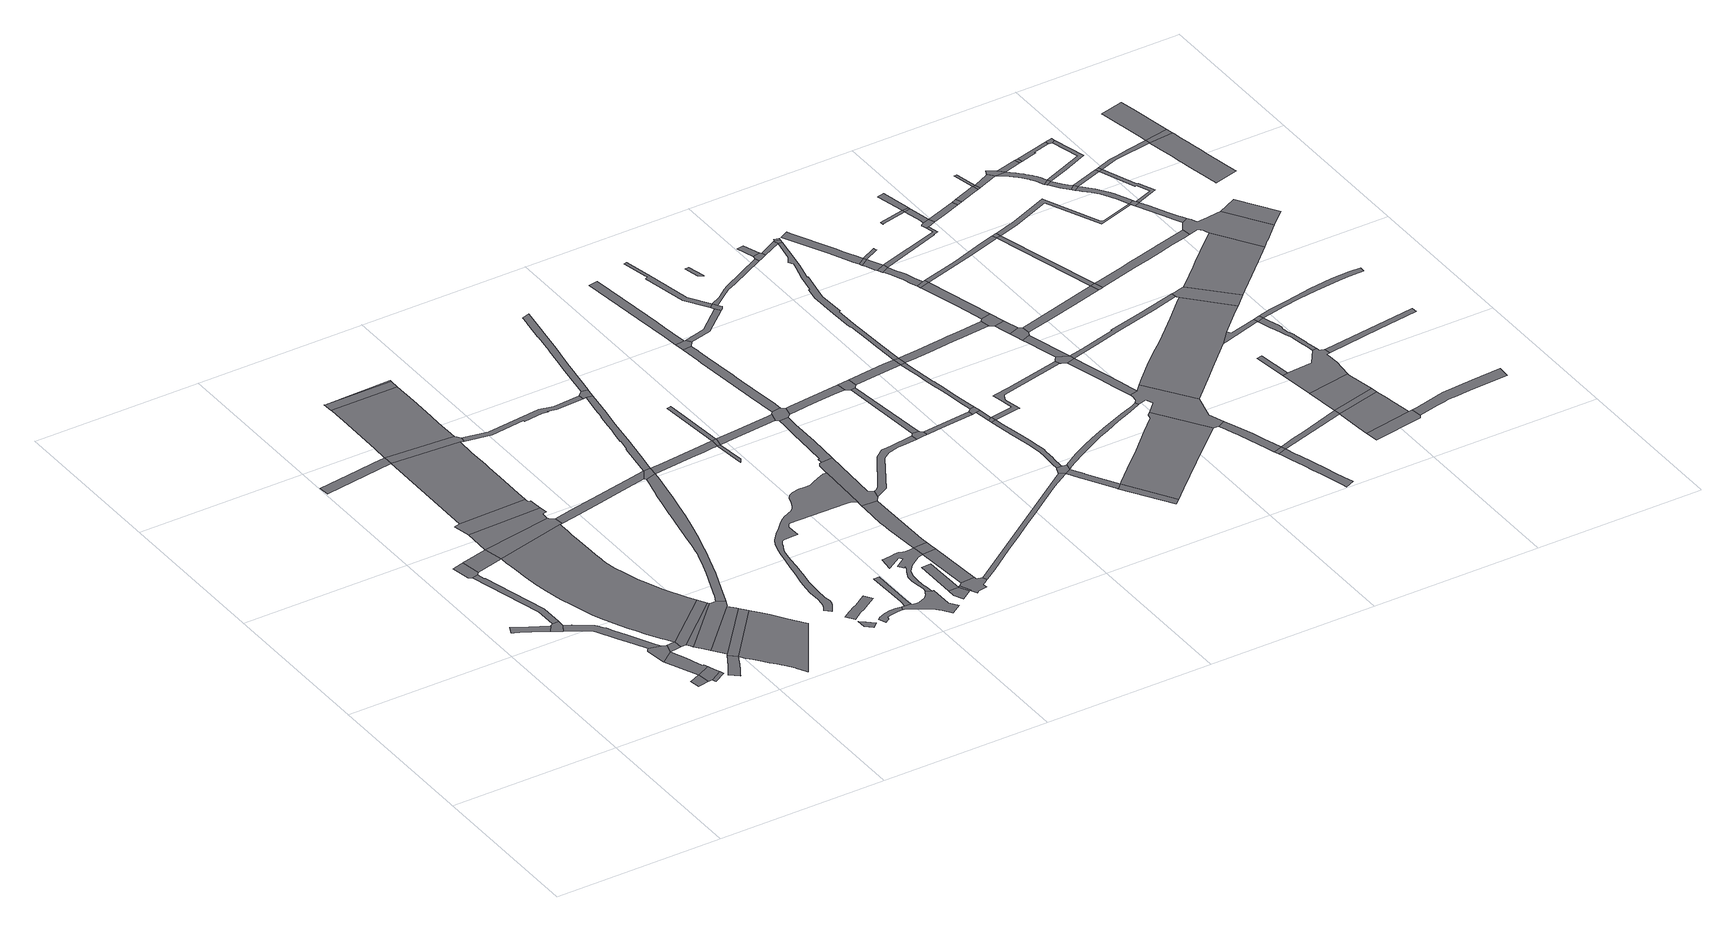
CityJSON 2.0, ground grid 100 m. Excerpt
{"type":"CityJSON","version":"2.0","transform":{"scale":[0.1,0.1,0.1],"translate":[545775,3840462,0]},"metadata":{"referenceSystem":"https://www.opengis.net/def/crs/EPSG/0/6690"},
"CityObjects":{
"road1":{"type":"Road","attributes":{"RoadStructureAttribute.sectionType":"1"},"geometry":[{"type":"MultiSurface","lod":"1","boundaries":[[[0,1,2,3,4,5,6,7]]]}]},
"road2":{"type":"Road","geometry":[{"type":"MultiSurface","lod":"1","boundaries":[[[8,9,10,7,6,11,12]]]}]},
"road3":{"type":"Road","attributes":{"RoadStructureAttribute.sectionType":"1"},"geometry":[{"type":"MultiSurface","lod":"1","boundaries":[[[13,14,15,16,17,18,19,20,10,9]]]}]},
"road4":{"type":"Road","geometry":[{"type":"MultiSurface","lod":"1","boundaries":[[[21,22,23,24,25,19,18,26,27]]]}]},
"road5":{"type":"Road","geometry":[{"type":"MultiSurface","lod":"1","boundaries":[[[28,29,30,31,32,33]]]}]},
"road6":{"type":"Road","attributes":{"RoadStructureAttribute.sectionType":"1"},"geometry":[{"type":"MultiSurface","lod":"1","boundaries":[[[34,35,36,37,38,39,40,41,42,43,12,11,44,45,46,47,48,49,50,51]]]}]},
"road7":{"type":"Road","geometry":[{"type":"MultiSurface","lod":"1","boundaries":[[[50,52,53,54,55,56,57,51]]]}]},
"road8":{"type":"Road","attributes":{"RoadStructureAttribute.sectionType":"1"},"geometry":[{"type":"MultiSurface","lod":"1","boundaries":[[[58,59,60,61,56,55,28,62]]]}]},
"road9":{"type":"Road","geometry":[{"type":"MultiSurface","lod":"1","boundaries":[[[63,62,28,33,64,65]]]}]},
"road10":{"type":"Road","attributes":{"RoadStructureAttribute.sectionType":"1"},"geometry":[{"type":"MultiSurface","lod":"1","boundaries":[[[65,64,66,67]]]}]},
"road11":{"type":"Road","attributes":{"RoadStructureAttribute.sectionType":"1"},"geometry":[{"type":"MultiSurface","lod":"1","boundaries":[[[68,21,27,69]]]}]},
"road12":{"type":"Road","attributes":{"RoadStructureAttribute.sectionType":"1"},"geometry":[{"type":"MultiSurface","lod":"1","boundaries":[[[70,57,56,71,72]]]}]},
"road13":{"type":"Road","attributes":{"RoadStructureAttribute.sectionType":"1"},"geometry":[{"type":"MultiSurface","lod":"1","boundaries":[[[73,74,75,76,77,78,79,80,81]]]}]},
"road14":{"type":"Road","attributes":{"RoadStructureAttribute.sectionType":"1"},"geometry":[{"type":"MultiSurface","lod":"1","boundaries":[[[82,83,84,85,86,87,88]]]}]},
"road15":{"type":"Road","geometry":[{"type":"MultiSurface","lod":"1","boundaries":[[[89,90,91,92,93,94,95,96,97,98,99,100,101,102,103,104,105,106,107,69,108,109,110,111,112,113,114,115,116,117,118,119,120,121,122,123,124,125,126,127,128,129,130,131,132,133,134,70,135]]]}]},
"road16":{"type":"Road","attributes":{"RoadStructureAttribute.sectionType":"1"},"geometry":[{"type":"MultiSurface","lod":"1","boundaries":[[[135,70,72,136,137,138]]]}]},
"road17":{"type":"Road","geometry":[{"type":"MultiSurface","lod":"1","boundaries":[[[138,137,139,140,141,142]]]}]},
"road18":{"type":"Road","geometry":[{"type":"MultiSurface","lod":"1","boundaries":[[[143,144,145,146,68,69,107,147,148]]]}]},
"road19":{"type":"Road","geometry":[{"type":"MultiSurface","lod":"1","boundaries":[[[149,142,141,150,151,152,153,154,155]]]}]},
"road20":{"type":"Road","attributes":{"RoadStructureAttribute.sectionType":"1"},"geometry":[{"type":"MultiSurface","lod":"1","boundaries":[[[156,157,158,159,160,161,162,68,146]]]}]},
"road21":{"type":"Road","attributes":{"RoadStructureAttribute.sectionType":"1"},"geometry":[{"type":"MultiSurface","lod":"1","boundaries":[[[163,152,151,164,165,166]]]}]},
"road22":{"type":"Road","geometry":[{"type":"MultiSurface","lod":"1","boundaries":[[[167,166,165,168,169,73,81,170]]]}]},
"road23":{"type":"Road","geometry":[{"type":"MultiSurface","lod":"1","boundaries":[[[171,172,173,174,175,162,161]]]}]},
"road24":{"type":"Road","attributes":{"RoadStructureAttribute.sectionType":"1"},"geometry":[{"type":"MultiSurface","lod":"1","boundaries":[[[176,177,178,179,180,181,170,81,182,183,184,185,186,187,188,189,190,191,192,193]]]}]},
"road25":{"type":"Road","geometry":[{"type":"MultiSurface","lod":"1","boundaries":[[[88,174,173,194,195,196,197,198,199]]]}]},
"road26":{"type":"Road","geometry":[{"type":"MultiSurface","lod":"1","boundaries":[[[82,88,199,200,201,202]]]}]},
"road27":{"type":"Road","geometry":[{"type":"MultiSurface","lod":"1","boundaries":[[[203,204,205,206,207,82,202,208,209,210,211,212]]]}]},
"road28":{"type":"Road","geometry":[{"type":"MultiSurface","lod":"1","boundaries":[[[213,214,215,203,212,216]]]}]},
"road29":{"type":"Road","attributes":{"RoadStructureAttribute.sectionType":"1"},"geometry":[{"type":"MultiSurface","lod":"1","boundaries":[[[217,213,216]]]}]},
"road30":{"type":"Road","attributes":{"RoadStructureAttribute.sectionType":"1"},"geometry":[{"type":"MultiSurface","lod":"1","boundaries":[[[218,219,220,221,222,223,224,225,226,227,228,229,230,231,232,233,234,235,236,237,238,239,240,241,242,243,244,245,246,247,248,249,250,251,252,253,254,255,256,155,154]]]}]},
"road31":{"type":"Road","attributes":{"RoadStructureAttribute.sectionType":"1"},"geometry":[{"type":"MultiSurface","lod":"1","boundaries":[[[257,258,259,260,261,262,148,147,263,264,265,266]]]}]},
"road32":{"type":"Road","geometry":[{"type":"MultiSurface","lod":"1","boundaries":[[[267,268,269,270,271]]]}]},
"road33":{"type":"Road","geometry":[{"type":"MultiSurface","lod":"1","boundaries":[[[272,273,274,275,276,277,278,279,280,281,282]]]}]},
"road34":{"type":"Road","attributes":{"RoadStructureAttribute.sectionType":"1"},"geometry":[{"type":"MultiSurface","lod":"1","boundaries":[[[283,284,285,286,287,288,289,290,291,292,293,294,295]]]}]},
"road35":{"type":"Road","attributes":{"RoadStructureAttribute.sectionType":"1"},"geometry":[{"type":"MultiSurface","lod":"1","boundaries":[[[296,297,298,201,200,299,300,301,302,303,304,305,306,307]]]}]},
"road36":{"type":"Road","geometry":[{"type":"MultiSurface","lod":"1","boundaries":[[[308,257,266,232,231]]]}]},
"road37":{"type":"Road","attributes":{"RoadStructureAttribute.sectionType":"7"},"geometry":[{"type":"MultiSurface","lod":"1","boundaries":[[[309,310,311,312,313,314,315,316,317,318,319]]]}]},
"road38":{"type":"Road","geometry":[{"type":"MultiSurface","lod":"1","boundaries":[[[320,321,322,323,324,325,319,318,295,294,326,327,328,329,330,331,332,333,334,335,336,337]]]}]},
"road39":{"type":"Road","attributes":{"RoadStructureAttribute.sectionType":"1"},"geometry":[{"type":"MultiSurface","lod":"1","boundaries":[[[338,339,340,341,342,343,344,345,346,347,348,349,350,351,352,353,354,355,356,357,358,359,360,361,362,363,364,365,366,367,368,369,370,371,372,373,374,375,376,377,378,379,380,381,382,383,384,385,386,387,388,389,390,391,392,393,394,395,396,397,398,399,400,401,402,403,404,405,406]]]}]},
"road40":{"type":"Road","attributes":{"RoadStructureAttribute.sectionType":"1"},"geometry":[{"type":"MultiSurface","lod":"1","boundaries":[[[407,408,409,410,411,412,413,414,415,416,417,418,419,420,421,257,308,422,423,424,425,426]]]}]},
"road41":{"type":"Road","geometry":[{"type":"MultiSurface","lod":"1","boundaries":[[[427,428,429,430,431]]]}]},
"road42":{"type":"Road","attributes":{"RoadStructureAttribute.sectionType":"1"},"geometry":[{"type":"MultiSurface","lod":"1","boundaries":[[[432,433,434,435,436,437,438,439,440,441,442,443,444,445,446,447,448,449,450,451,452,453,454,320,337,455,456,457,458,459,460,461,462,463,464,465]]]}]},
"road43":{"type":"Road","attributes":{"RoadStructureAttribute.sectionType":"1"},"geometry":[{"type":"MultiSurface","lod":"1","boundaries":[[[466,467,468,469,470,308,231,471,472,473,474,475,476]]]}]},
"road44":{"type":"Road","geometry":[{"type":"MultiSurface","lod":"1","boundaries":[[[477,478,427,431]]]}]},
"road45":{"type":"Road","attributes":{"RoadStructureAttribute.sectionType":"1"},"geometry":[{"type":"MultiSurface","lod":"1","boundaries":[[[479,431,430,480]]]}]},
"road46":{"type":"Road","geometry":[{"type":"MultiSurface","lod":"1","boundaries":[[[481,482,483,484,485,479,480,486,487,488,489,490,491,492,493,494,495,496]]]}]},
"road47":{"type":"Road","geometry":[{"type":"MultiSurface","lod":"1","boundaries":[[[497,307,306,407,426,498,499]]]}]},
"road48":{"type":"Road","attributes":{"RoadStructureAttribute.sectionType":"1"},"geometry":[{"type":"MultiSurface","lod":"1","boundaries":[[[500,464,501,485,484]]]}]},
"road49":{"type":"Road","geometry":[{"type":"MultiSurface","lod":"1","boundaries":[[[502,503,465,464,500]]]}]},
"road50":{"type":"Road","geometry":[{"type":"MultiSurface","lod":"1","boundaries":[[[504,505,506,476]]]}]},
"road51":{"type":"Road","geometry":[{"type":"MultiSurface","lod":"1","boundaries":[[[507,466,476,506]]]}]},
"road52":{"type":"Road","attributes":{"RoadStructureAttribute.sectionType":"1"},"geometry":[{"type":"MultiSurface","lod":"1","boundaries":[[[508,509,510,511,512,513,514,465,503,515,516,517]]]}]},
"road53":{"type":"Road","attributes":{"RoadStructureAttribute.sectionType":"1"},"geometry":[{"type":"MultiSurface","lod":"1","boundaries":[[[518,519,520,521,522,466,507]]]}]},
"road54":{"type":"Road","attributes":{"RoadStructureAttribute.sectionType":"1"},"geometry":[{"type":"MultiSurface","lod":"1","boundaries":[[[523,524,525,526,527,528,529,530,531,532,533,534,535,536,497,499]]]}]},
"road55":{"type":"Road","geometry":[{"type":"MultiSurface","lod":"1","boundaries":[[[537,538,539,540,541,542,543,544,545,338,406,508,517,546,547]]]}]},
"road56":{"type":"Road","attributes":{"RoadStructureAttribute.sectionType":"1"},"geometry":[{"type":"MultiSurface","lod":"1","boundaries":[[[548,549,550,551,552,553,554,507,506,555,556]]]}]},
"road57":{"type":"Road","attributes":{"RoadStructureAttribute.sectionType":"1"},"geometry":[{"type":"MultiSurface","lod":"1","boundaries":[[[557,558,559,560,561,562,563,564,565,539,538]]]}]},
"road58":{"type":"Road","geometry":[{"type":"MultiSurface","lod":"1","boundaries":[[[566,567,548,556,568,560,559,569,570]]]}]},
"road59":{"type":"Road","attributes":{"RoadStructureAttribute.sectionType":"1"},"geometry":[{"type":"MultiSurface","lod":"1","boundaries":[[[571,572,573,574,575,576,547,546,577,578,579,580,581,582]]]}]},
"road60":{"type":"Road","attributes":{"RoadStructureAttribute.sectionType":"1"},"geometry":[{"type":"MultiSurface","lod":"1","boundaries":[[[583,496,495,584,585,586,587,588,589,590,591,592,593]]]}]},
"road61":{"type":"Road","attributes":{"RoadStructureAttribute.sectionType":"1"},"geometry":[{"type":"MultiSurface","lod":"1","boundaries":[[[594,595,596,597,598,599,600,601,602,603,604,605,606,607,608,609,610,611,612,567,566]]]}]},
"road62":{"type":"Road","geometry":[{"type":"MultiSurface","lod":"1","boundaries":[[[613,614,615,616,617,608,607,618,619]]]}]},
"road63":{"type":"Road","attributes":{"RoadStructureAttribute.sectionType":"1"},"geometry":[{"type":"MultiSurface","lod":"1","boundaries":[[[620,621,570,569,622,623,624]]]}]},
"road64":{"type":"Road","attributes":{"RoadStructureAttribute.sectionType":"1"},"geometry":[{"type":"MultiSurface","lod":"1","boundaries":[[[625,626,627,628,629,630,631,632,633,615,614]]]}]},
"road65":{"type":"Road","geometry":[{"type":"MultiSurface","lod":"1","boundaries":[[[634,635,636,571,582,637,638,639,640,641,642]]]}]},
"road66":{"type":"Road","attributes":{"RoadStructureAttribute.sectionType":"1"},"geometry":[{"type":"MultiSurface","lod":"1","boundaries":[[[643,644,613,619,645,646]]]}]},
"road67":{"type":"Road","attributes":{"RoadStructureAttribute.sectionType":"1"},"geometry":[{"type":"MultiSurface","lod":"1","boundaries":[[[647,648,634,642]]]}]},
"road68":{"type":"Road","geometry":[{"type":"MultiSurface","lod":"1","boundaries":[[[649,620,624,650,648,647,651,652]]]}]},
"road69":{"type":"Road","attributes":{"RoadStructureAttribute.sectionType":"1"},"geometry":[{"type":"MultiSurface","lod":"1","boundaries":[[[653,654,655,639,638,656,657,658,659]]]}]},
"road70":{"type":"Road","attributes":{"RoadStructureAttribute.sectionType":"1"},"geometry":[{"type":"MultiSurface","lod":"1","boundaries":[[[660,661,662,663,664,665,666,667,668,669,670]]]}]},
"road71":{"type":"Road","geometry":[{"type":"MultiSurface","lod":"1","boundaries":[[[670,669,643,646,671,672,673,674]]]}]},
"road72":{"type":"Road","geometry":[{"type":"MultiSurface","lod":"1","boundaries":[[[675,676,677,678,583,593,679,680,681,682,683]]]}]},
"road73":{"type":"Road","attributes":{"RoadStructureAttribute.sectionType":"1"},"geometry":[{"type":"MultiSurface","lod":"1","boundaries":[[[684,685,679,593,686,687,688,689,690]]]}]},
"road74":{"type":"Road","attributes":{"RoadStructureAttribute.sectionType":"1"},"geometry":[{"type":"MultiSurface","lod":"1","boundaries":[[[691,692,649,652,693,694]]]}]},
"road75":{"type":"Road","attributes":{"RoadStructureAttribute.sectionType":"1"},"geometry":[{"type":"MultiSurface","lod":"1","boundaries":[[[695,696,697,698,699,700,701,702,703,704,705,706,707,708,709,710,711,712,713,714,675,683]]]}]},
"road76":{"type":"Road","geometry":[{"type":"MultiSurface","lod":"1","boundaries":[[[715,716,709,708]]]}]},
"road77":{"type":"Road","attributes":{"RoadStructureAttribute.sectionType":"1"},"geometry":[{"type":"MultiSurface","lod":"1","boundaries":[[[717,718,719,720,716,715]]]}]},
"road78":{"type":"Road","geometry":[{"type":"MultiSurface","lod":"1","boundaries":[[[721,722,653,659,720,719]]]}]},
"road79":{"type":"Road","geometry":[{"type":"MultiSurface","lod":"1","boundaries":[[[690,689,723,724]]]}]},
"road80":{"type":"Road","geometry":[{"type":"MultiSurface","lod":"1","boundaries":[[[725,726,727,728,729,730,731]]]}]},
"road81":{"type":"Road","attributes":{"RoadStructureAttribute.sectionType":"1"},"geometry":[{"type":"MultiSurface","lod":"1","boundaries":[[[732,733,734,735,736,737,738,739,740,741,694,742,743,744,745,746,747,748,749,722,721]]]}]},
"road82":{"type":"Road","geometry":[{"type":"MultiSurface","lod":"1","boundaries":[[[691,694,741,750]]]}]},
"road83":{"type":"Road","attributes":{"RoadStructureAttribute.sectionType":"1"},"geometry":[{"type":"MultiSurface","lod":"1","boundaries":[[[751,752,753,754,670,674,755,756,757,758]]]}]},
"road84":{"type":"Road","attributes":{"RoadStructureAttribute.sectionType":"1"},"geometry":[{"type":"MultiSurface","lod":"1","boundaries":[[[759,760,761,762,763,764,765,766,680,679,767,768,769,770,771,772,773,774,775,776,777]]]}]},
"road85":{"type":"Road","attributes":{"RoadStructureAttribute.sectionType":"1"},"geometry":[{"type":"MultiSurface","lod":"1","boundaries":[[[778,779,780,781,782,783,784,785,786,787,788,789,790,791,792,793,794,795,796,797,798,691,750,799,800,801,802,803,804,805,806,807,808,809,810,811,812,813,814,815,816]]]}]},
"road86":{"type":"Road","attributes":{"RoadStructureAttribute.sectionType":"1"},"geometry":[{"type":"MultiSurface","lod":"1","boundaries":[[[817,818,819,820,821,822,823,715,708,824,825,826,827,828,829,830,831,832]]]}]},
"road87":{"type":"Road","attributes":{"RoadStructureAttribute.sectionType":"1"},"geometry":[{"type":"MultiSurface","lod":"1","boundaries":[[[833,834,835,836,837,838,839,840,841,690,724,842,843,844,845,846]]]}]},
"road88":{"type":"Road","geometry":[{"type":"MultiSurface","lod":"1","boundaries":[[[847,848,849,850]]]}]},
"road89":{"type":"Road","geometry":[{"type":"MultiSurface","lod":"1","boundaries":[[[851,850,849,852,751,758,853,854,855,856]]]}]},
"road90":{"type":"Road","attributes":{"RoadStructureAttribute.sectionType":"1"},"geometry":[{"type":"MultiSurface","lod":"1","boundaries":[[[857,858,859,860,861,862,863,864,865,866,867,868,750,741,869,870,871,872,873,874,875,876]]]}]},
"road91":{"type":"Road","attributes":{"RoadStructureAttribute.sectionType":"1"},"geometry":[{"type":"MultiSurface","lod":"1","boundaries":[[[877,856,855,778]]]}]},
"road92":{"type":"Road","geometry":[{"type":"MultiSurface","lod":"1","boundaries":[[[878,877,778,816,879]]]}]},
"road93":{"type":"Road","attributes":{"RoadStructureAttribute.sectionType":"1"},"geometry":[{"type":"MultiSurface","lod":"1","boundaries":[[[880,878,879,881]]]}]},
"road94":{"type":"Road","attributes":{"RoadStructureAttribute.sectionType":"1"},"geometry":[{"type":"MultiSurface","lod":"1","boundaries":[[[882,883,884,885,886,887,888,889,890,891,892,893,894,895,896]]]}]},
"road95":{"type":"Road","geometry":[{"type":"MultiSurface","lod":"1","boundaries":[[[897,898,899,817,832,900,901,902,903]]]}]},
"road96":{"type":"Road","attributes":{"RoadStructureAttribute.sectionType":"1"},"geometry":[{"type":"MultiSurface","lod":"1","boundaries":[[[904,905,906,907,902,901,908,909,910,911,912]]]}]},
"road97":{"type":"Road","geometry":[{"type":"MultiSurface","lod":"1","boundaries":[[[896,895,913,914]]]}]},
"road98":{"type":"Road","attributes":{"RoadStructureAttribute.sectionType":"1"},"geometry":[{"type":"MultiSurface","lod":"1","boundaries":[[[915,916,914,913,917,918,919,920]]]}]},
"road99":{"type":"Road","attributes":{"RoadStructureAttribute.sectionType":"1"},"geometry":[{"type":"MultiSurface","lod":"1","boundaries":[[[921,922,923,924,897,903]]]}]},
"road100":{"type":"Road","geometry":[{"type":"MultiSurface","lod":"1","boundaries":[[[920,919,925,926]]]}]},
"road101":{"type":"Road","geometry":[{"type":"MultiSurface","lod":"1","boundaries":[[[927,928,857,876,929,930]]]}]},
"road102":{"type":"Road","geometry":[{"type":"MultiSurface","lod":"1","boundaries":[[[931,932,933,922,921,934,935]]]}]},
"road103":{"type":"Road","attributes":{"RoadStructureAttribute.sectionType":"1"},"geometry":[{"type":"MultiSurface","lod":"1","boundaries":[[[930,929,936,932,931]]]}]},
"road104":{"type":"Road","attributes":{"RoadStructureAttribute.sectionType":"1"},"geometry":[{"type":"MultiSurface","lod":"1","boundaries":[[[937,938,939,940,941,926,925,942,943,944,945,946,947,948,949]]]}]},
"road105":{"type":"Road","geometry":[{"type":"MultiSurface","lod":"1","boundaries":[[[950,912,911,951,952,759,777,953,954,955,956,833,846,957,958,959,960]]]}]},
"road106":{"type":"Road","attributes":{"RoadStructureAttribute.sectionType":"1"},"geometry":[{"type":"MultiSurface","lod":"1","boundaries":[[[961,962,963,964,965,966,967,968,969,928,927]]]}]},
"road107":{"type":"Road","geometry":[{"type":"MultiSurface","lod":"1","boundaries":[[[970,971,949,948,962,961]]]}]},
"road108":{"type":"Road","attributes":{"RoadStructureAttribute.sectionType":"1"},"geometry":[{"type":"MultiSurface","lod":"1","boundaries":[[[972,973,974,975,976,958,957,977,978,979,980,981,982,983]]]}]},
"road109":{"type":"Road","geometry":[{"type":"MultiSurface","lod":"1","boundaries":[[[984,985,986,896,914]]]}]},
"road110":{"type":"Road","attributes":{"RoadStructureAttribute.sectionType":"1"},"geometry":[{"type":"MultiSurface","lod":"1","boundaries":[[[987,988,989,990,991,992,993,994,995,996,997,998,999,1000,1001,1002,1003]]]}]},
"road111":{"type":"Road","geometry":[{"type":"MultiSurface","lod":"1","boundaries":[[[983,982,994,993]]]}]},
"road112":{"type":"Road","attributes":{"RoadStructureAttribute.sectionType":"1"},"geometry":[{"type":"MultiSurface","lod":"1","boundaries":[[[1004,1005,1006,1007,1008,1009,1010,920,926]]]}]},
"road113":{"type":"Road","attributes":{"RoadStructureAttribute.sectionType":"1"},"geometry":[{"type":"MultiSurface","lod":"1","boundaries":[[[1011,1012,1013,983,993,1014,1015]]]}]},
"road114":{"type":"Road","attributes":{"RoadStructureAttribute.sectionType":"1"},"geometry":[{"type":"MultiSurface","lod":"1","boundaries":[[[1016,935,934,1017,1018,1019,1020]]]}]},
"road115":{"type":"Road","attributes":{"RoadStructureAttribute.sectionType":"1"},"geometry":[{"type":"MultiSurface","lod":"1","boundaries":[[[1021,1022,1023,970,961,1024,1025,1026,1027]]]}]},
"road116":{"type":"Road","geometry":[{"type":"MultiSurface","lod":"1","boundaries":[[[1028,1029,1030,1031,1032,1033]]]}]},
"road117":{"type":"Road","attributes":{"RoadStructureAttribute.sectionType":"1"},"geometry":[{"type":"MultiSurface","lod":"1","boundaries":[[[1034,1035,1036,1037,1038,1039,903,902,1040,1041,1042,1043,1044]]]}]},
"road118":{"type":"Road","geometry":[{"type":"MultiSurface","lod":"1","boundaries":[[[1045,1046,1047,1048,1049,1009,1008,1050]]]}]},
"road119":{"type":"Road","attributes":{"RoadStructureAttribute.sectionType":"1"},"geometry":[{"type":"MultiSurface","lod":"1","boundaries":[[[1051,1052,1053,1054,1055,1056,1057,950,960,1058,1059,1060,1061,1062,1063,1064]]]}]},
"road120":{"type":"Road","attributes":{"RoadStructureAttribute.sectionType":"1"},"geometry":[{"type":"MultiSurface","lod":"1","boundaries":[[[1065,1033,1066,1067,1046,1045]]]}]},
"road121":{"type":"Road","geometry":[{"type":"MultiSurface","lod":"1","boundaries":[[[1068,1028,1033,1065]]]}]},
"road122":{"type":"Road","attributes":{"RoadStructureAttribute.sectionType":"1"},"geometry":[{"type":"MultiSurface","lod":"1","boundaries":[[[1069,1070,1071,1072,1073,1028,1068]]]}]},
"road123":{"type":"Road","geometry":[{"type":"MultiSurface","lod":"1","boundaries":[[[1074,1016,1020,1075,1076]]]}]},
"road124":{"type":"Road","attributes":{"RoadStructureAttribute.sectionType":"1"},"geometry":[{"type":"MultiSurface","lod":"1","boundaries":[[[1077,1045,1050,1078,1079]]]}]},
"road125":{"type":"Road","attributes":{"RoadStructureAttribute.sectionType":"1"},"geometry":[{"type":"MultiSurface","lod":"1","boundaries":[[[1080,1027,1016,1074]]]}]},
"road126":{"type":"Road","geometry":[{"type":"MultiSurface","lod":"1","boundaries":[[[1081,1021,1027,1080]]]}]},
"road127":{"type":"Road","geometry":[{"type":"MultiSurface","lod":"1","boundaries":[[[1082,1083,1084,1085,1086,1087]]]}]},
"road128":{"type":"Road","geometry":[{"type":"MultiSurface","lod":"1","boundaries":[[[1088,1089,1090,1091]]]}]},
"road129":{"type":"Road","attributes":{"RoadStructureAttribute.sectionType":"1"},"geometry":[{"type":"MultiSurface","lod":"1","boundaries":[[[1092,1093,1094,1095,1015,1096,1084,1083]]]}]},
"road130":{"type":"Road","geometry":[{"type":"MultiSurface","lod":"1","boundaries":[[[1097,1011,1015,1095]]]}]},
"road131":{"type":"Road","attributes":{"RoadStructureAttribute.sectionType":"1"},"geometry":[{"type":"MultiSurface","lod":"1","boundaries":[[[1098,1099,1100,1101,1011,1097]]]}]},
"road132":{"type":"Road","geometry":[{"type":"MultiSurface","lod":"1","boundaries":[[[1102,1077,1079,1103]]]}]},
"road133":{"type":"Road","geometry":[{"type":"MultiSurface","lod":"1","boundaries":[[[1104,1105,1106,1107,1108,1091,1090,1101,1100,1109,1110,1111,1112,1113]]]}]},
"road134":{"type":"Road","attributes":{"RoadStructureAttribute.sectionType":"1"},"geometry":[{"type":"MultiSurface","lod":"1","boundaries":[[[1114,1115,1116,1117,1118,1119,1120,1121,1122,1123]]]}]},
"road135":{"type":"Road","attributes":{"RoadStructureAttribute.sectionType":"1"},"geometry":[{"type":"MultiSurface","lod":"1","boundaries":[[[1124,1102,1103,1125,1126]]]}]},
"road136":{"type":"Road","geometry":[{"type":"MultiSurface","lod":"1","boundaries":[[[1127,1124,1126,1128]]]}]},
"road137":{"type":"Road","attributes":{"RoadStructureAttribute.sectionType":"1"},"geometry":[{"type":"MultiSurface","lod":"1","boundaries":[[[1129,1130,1124,1127]]]}]},
"road138":{"type":"Road","attributes":{"RoadStructureAttribute.sectionType":"1"},"geometry":[{"type":"MultiSurface","lod":"1","boundaries":[[[1131,1132,1133,1134,1135,1136,1137,1138,1139,1140,1141,1142,1143,1144,1145,1146,1147,1148,1149,1150,1151,1152,1153,1154,1155,1156,1157,1158,1159,1160,1107,1106]]]}]},
"road139":{"type":"Road","geometry":[{"type":"MultiSurface","lod":"1","boundaries":[[[1161,1162,1163,1034,1044,1164,1051,1064,1165]]]}]},
"road140":{"type":"Road","geometry":[{"type":"MultiSurface","lod":"1","boundaries":[[[1166,1114,1123,1147,1146]]]}]},
"road141":{"type":"Road","attributes":{"RoadStructureAttribute.sectionType":"1"},"geometry":[{"type":"MultiSurface","lod":"1","boundaries":[[[1167,1168,1169,1170,1171,1172,1173,1174,1175,1176,1177,1178,1179,1180,1181,1074,1076,1182,1183,1184,1185,1186,1187,1188]]]}]},
"road142":{"type":"Road","attributes":{"RoadStructureAttribute.sectionType":"1"},"geometry":[{"type":"MultiSurface","lod":"1","boundaries":[[[1189,1190,1191,1127,1128,1192,1193,1194,1195]]]}]},
"road143":{"type":"Road","attributes":{"RoadStructureAttribute.sectionType":"1"},"geometry":[{"type":"MultiSurface","lod":"1","boundaries":[[[1196,1197,1198,1199,1200,1201,1202,1203,1081,1080,1204,1205,1206,1207,1208,1209]]]}]},
"road144":{"type":"Road","geometry":[{"type":"MultiSurface","lod":"1","boundaries":[[[1210,1189,1195,1211,1212]]]}]},
"road145":{"type":"Road","attributes":{"RoadStructureAttribute.sectionType":"1"},"geometry":[{"type":"MultiSurface","lod":"1","boundaries":[[[1213,1214,1215,1216,1217,1082,1087,1218,1219,1220,1221,1222,1223,1224,1225,1226]]]}]},
"road146":{"type":"Road","attributes":{"RoadStructureAttribute.sectionType":"1"},"geometry":[{"type":"MultiSurface","lod":"1","boundaries":[[[1227,1228,1229,1230,1231,1232,1233,1234,1235,1236,1237,1211,1195,1238,1239,1240,1241,1242,1243,1244,1245,1246,1247,1248,1249,1250,1251,1252,1253]]]}]},
"road147":{"type":"Road","attributes":{"RoadStructureAttribute.sectionType":"1"},"geometry":[{"type":"MultiSurface","lod":"1","boundaries":[[[1254,1255,1256,1212,1211,1257]]]}]},
"road148":{"type":"Road","geometry":[{"type":"MultiSurface","lod":"1","boundaries":[[[1253,1252,1258,1259]]]}]},
"road149":{"type":"Road","attributes":{"RoadStructureAttribute.sectionType":"1"},"geometry":[{"type":"MultiSurface","lod":"1","boundaries":[[[1260,1261,1262,1263,1264,1265,1266,1267,1161,1165,1268,1269,1270,1271]]]}]},
"road150":{"type":"Road","attributes":{"RoadStructureAttribute.sectionType":"1"},"geometry":[{"type":"MultiSurface","lod":"1","boundaries":[[[1272,1273,1274,1259,1258,1275,1276,1277,1278,1279,1280]]]}]},
"road151":{"type":"Road","attributes":{"RoadStructureAttribute.sectionType":"1"},"geometry":[{"type":"MultiSurface","lod":"1","boundaries":[[[1281,1282,1113,1112,1283,1284,1285]]]}]},
"road152":{"type":"Road","geometry":[{"type":"MultiSurface","lod":"1","boundaries":[[[1280,1279,1286,1287,1288]]]}]},
"road153":{"type":"Road","geometry":[{"type":"MultiSurface","lod":"1","boundaries":[[[1289,1254,1257,1290]]]}]},
"road154":{"type":"Road","attributes":{"RoadStructureAttribute.sectionType":"1"},"geometry":[{"type":"MultiSurface","lod":"1","boundaries":[[[1291,1292,1293,1294,1295,1296,1297,1298,1299,1300,1288,1287,1301,1302,1303,1304,1305,1209,1306]]]}]},
"road155":{"type":"Road","attributes":{"RoadStructureAttribute.sectionType":"1"},"geometry":[{"type":"MultiSurface","lod":"1","boundaries":[[[1307,1308,1309,1310,1311,1312,1166,1146,1313,1314,1315,1316,1317,1318,1319,1320,1321]]]}]},
"road156":{"type":"Road","geometry":[{"type":"MultiSurface","lod":"1","boundaries":[[[1322,1306,1209,1208,1323,1324,1325,1326]]]}]},
"road157":{"type":"Road","attributes":{"RoadStructureAttribute.sectionType":"1"},"geometry":[{"type":"MultiSurface","lod":"1","boundaries":[[[1327,1280,1288,1328]]]}]},
"road158":{"type":"Road","attributes":{"RoadStructureAttribute.sectionType":"1"},"geometry":[{"type":"MultiSurface","lod":"1","boundaries":[[[1329,1289,1290,1330,1331,1332]]]}]},
"road159":{"type":"Road","geometry":[{"type":"MultiSurface","lod":"1","boundaries":[[[1333,1334,1335,1336,1337,1325,1324,1338,1339,1340,1341,1342]]]}]},
"road160":{"type":"Road","attributes":{"RoadStructureAttribute.sectionType":"1"},"geometry":[{"type":"MultiSurface","lod":"1","boundaries":[[[1343,1344,1345,1346,1347,1253,1259]]]}]},
"road161":{"type":"Road","geometry":[{"type":"MultiSurface","lod":"1","boundaries":[[[1348,1327,1328,1349]]]}]},
"road162":{"type":"Road","attributes":{"RoadStructureAttribute.sectionType":"1"},"geometry":[{"type":"MultiSurface","lod":"1","boundaries":[[[1350,1351,1352,1349,1328,1353,1354,1355,1326,1325]]]}]},
"road163":{"type":"Road","geometry":[{"type":"MultiSurface","lod":"1","boundaries":[[[1356,1357,1358,1359,1342,1341,1167,1188,1360,1361,1362,1260,1271,1363,1364,1365,1366]]]}]},
"road164":{"type":"Road","geometry":[{"type":"MultiSurface","lod":"1","boundaries":[[[1367,1329,1332,1346,1345,1368]]]}]},
"road165":{"type":"Road","attributes":{"RoadStructureAttribute.sectionType":"1"},"geometry":[{"type":"MultiSurface","lod":"1","boundaries":[[[1369,1370,1371,1372,1348,1349,1373,1374,1375]]]}]},
"road166":{"type":"Road","attributes":{"RoadStructureAttribute.sectionType":"1"},"geometry":[{"type":"MultiSurface","lod":"1","boundaries":[[[1376,1366,1365,1377,1378]]]}]},
"road167":{"type":"Road","attributes":{"RoadStructureAttribute.sectionType":"1"},"geometry":[{"type":"MultiSurface","lod":"1","boundaries":[[[1379,1380,1381,1382,1383,1384,1385,1386,1375,1387,1388,1389,1390,1391,1392,1393,1394,1395,1396,1397,1398]]]}]},
"road168":{"type":"Road","geometry":[{"type":"MultiSurface","lod":"1","boundaries":[[[1399,1400,1401,1369,1375,1386]]]}]},
"road169":{"type":"Road","attributes":{"RoadStructureAttribute.sectionType":"1"},"geometry":[{"type":"MultiSurface","lod":"1","boundaries":[[[1402,1403,1404,1405,1406,1407,1369,1401]]]}]}
},
"vertices":[
[178,1207,0],[140,1233,0],[117,1184,0],[131,1176,0],[156,1164,0],[210,1135,0],[294,1089,0],[323,1130,0],
[380,1121,0],[380,1141,0],[341,1140,0],[351,1054,0],[379,1101,0],
[380,1279,0],[298,1599,0],[276,1682,0],[274,1681,0],[273,1681,0],[260,1729,0],[224,1719,0],[343,1274,0],
[254,1864,0],[243,1861,0],[183,1846,0],[203,1732,0],[218,1723,0],[263,1733,0],[274,1749,0],
[722,335,0],[663,311,0],[657,309,0],[666,247,0],[687,251,0],[732,259,0],
[685,703,0],[648,775,0],[607,855,0],[571,924,0],[553,959,0],[549,966,0],[525,1002,0],[516,1010,0],[494,1028,0],[420,1079,0],[425,1010,0],[479,978,0],[486,966,0],[486,964,0],[550,845,0],[596,756,0],[635,683,0],[703,667,0],
[626,672,0],[623,668,0],[618,662,0],[637,536,0],[714,598,0],[730,654,0],
[794,402,0],[787,400,0],[776,431,0],[749,505,0],[803,379,0],
[818,338,0],[757,263,0],[831,304,0],
[766,236,0],[840,280,0],
[419,1905,0],[441,1789,0],
[782,660,0],[764,603,0],[785,605,0],
[943,408,0],[923,374,0],[890,319,0],[851,256,0],[899,213,0],[908,229,0],[930,265,0],[953,306,0],[986,370,0],
[440,2901,0],[438,2901,0],[365,2891,0],[261,2877,0],[7,2842,0],[13,2779,0],[440,2838,0],
[1057,979,0],[995,1102,0],[965,1177,0],[944,1230,0],[933,1259,0],[921,1297,0],[905,1351,0],[905,1352,0],[889,1406,0],[876,1472,0],[875,1536,0],[874,1542,0],[873,1632,0],[871,1713,0],[870,1788,0],[870,1828,0],[869,1852,0],[869,1884,0],[869,1894,0],[442,1777,0],[445,1744,0],[450,1674,0],[458,1583,0],[468,1484,0],[469,1475,0],[479,1416,0],[487,1371,0],[494,1335,0],[498,1309,0],[500,1303,0],[501,1300,0],[521,1234,0],[526,1214,0],[547,1139,0],[561,1095,0],[562,1094,0],[589,1026,0],[602,995,0],[626,943,0],[649,896,0],[672,850,0],[696,806,0],[719,764,0],[741,728,0],[759,697,0],[775,671,0],[1087,928,0],
[801,606,0],[815,607,0],[1119,875,0],
[819,603,0],[831,585,0],[840,572,0],[1125,865,0],
[869,1958,0],[868,1959,0],[847,1976,0],[845,1978,0],[883,1897,0],[875,1952,0],
[1138,865,0],[866,534,0],[896,495,0],[1187,794,0],[1189,797,0],[1207,839,0],[1164,864,0],
[845,2011,0],[845,2025,0],[871,2032,0],[871,2034,0],[871,2035,0],[867,2081,0],[420,2068,0],
[1219,755,0],[927,452,0],[950,421,0],[1226,746,0],
[1253,713,0],[948,419,0],[943,409,0],[1261,703,0],
[860,2162,0],[844,2164,0],[844,2188,0],[435,2177,0],[400,2170,0],
[1452,435,0],[1425,475,0],[1409,499,0],[1376,548,0],[1332,613,0],[1299,656,0],[1011,337,0],[1035,306,0],[1062,273,0],[1092,236,0],[1117,204,0],[1133,186,0],[1151,162,0],[1179,121,0],[1182,117,0],[1196,90,0],[1215,58,0],[1454,436,0],
[842,2258,0],[844,2429,0],[844,2538,0],[844,2569,0],[843,2703,0],[846,2815,0],
[867,2811,0],[871,2846,0],[847,2876,0],
[444,3421,0],[444,3411,0],[444,3265,0],[443,3173,0],[441,2997,0],[845,3024,0],[846,3095,0],[847,3188,0],[847,3269,0],[848,3420,0],
[444,3481,0],[441,3480,0],[439,3480,0],[848,3479,0],
[848,3490,0],
[1241,924,0],[1255,959,0],[1301,1082,0],[1341,1199,0],[1365,1273,0],[1384,1338,0],[1404,1406,0],[1431,1509,0],[1459,1620,0],[1476,1702,0],[1494,1789,0],[1511,1882,0],[1526,1970,0],[1535,2027,0],[1471,2006,0],[1460,1961,0],[1449,1918,0],[1441,1886,0],[1431,1849,0],[1427,1826,0],[1411,1747,0],[1398,1676,0],[1395,1665,0],[1380,1589,0],[1364,1506,0],[1348,1421,0],[1336,1360,0],[1326,1310,0],[1319,1283,0],[1315,1268,0],[1302,1230,0],[1284,1173,0],[1263,1113,0],[1241,1052,0],[1216,988,0],[1203,954,0],[1198,941,0],[1186,911,0],[1173,885,0],
[1500,2083,0],[1375,2056,0],[1280,2037,0],[1186,2017,0],[1088,1997,0],[989,1976,0],[964,1914,0],[1120,1946,0],[1280,1980,0],[1458,2017,0],
[1713,289,0],[1682,314,0],[1683,256,0],[1723,221,0],[1753,249,0],
[1721,363,0],[1739,377,0],[1767,389,0],[1784,400,0],[1861,448,0],[1831,497,0],[1751,444,0],[1739,439,0],[1690,409,0],[1647,383,0],[1682,334,0],
[1910,311,0],[1875,310,0],[1835,300,0],[1795,282,0],[1783,272,0],[1798,227,0],[1809,234,0],[1826,245,0],[1833,265,0],[1865,275,0],[1898,278,0],[1930,278,0],[1945,306,0],
[1433,2834,0],[1351,2852,0],[1020,2816,0],[1021,2781,0],[1229,2806,0],[1230,2799,0],[1345,2811,0],[1378,2805,0],[1377,2812,0],[1426,2801,0],[1595,2812,0],[1593,2845,0],
[1542,2083,0],
[1997,337,0],[1997,344,0],[1997,349,0],[1995,597,0],[1995,602,0],[1962,601,0],[1962,596,0],[1965,349,0],[1965,344,0],[1962,306,0],[1998,302,0],
[2124,364,0],[2119,353,0],[2107,330,0],[2087,310,0],[2043,292,0],[2003,294,0],[1953,274,0],[1959,271,0],[1975,264,0],[1996,249,0],[2036,225,0],[2066,202,0],[2103,164,0],[2136,115,0],[2200,158,0],[2166,208,0],[2165,343,0],[2152,341,0],
[2286,1559,0],[2265,1559,0],[2245,1551,0],[2188,1526,0],[2155,1510,0],[2125,1508,0],[2085,1510,0],[2041,1502,0],[2013,1487,0],[1996,1464,0],[1984,1429,0],[1969,1394,0],[1959,1376,0],[1942,1361,0],[1915,1348,0],[1887,1335,0],[1860,1318,0],[1828,1287,0],[1801,1259,0],[1773,1234,0],[1749,1209,0],[1724,1176,0],[1707,1146,0],[1692,1098,0],[1678,1043,0],[1668,986,0],[1656,921,0],[1645,853,0],[1628,780,0],[1619,713,0],[1616,668,0],[1617,593,0],[1608,533,0],[1607,531,0],[1603,518,0],[1593,503,0],[1587,494,0],[1619,460,0],[1626,475,0],[1636,489,0],[1651,511,0],[1658,528,0],[1663,551,0],[1662,568,0],[1657,593,0],[1659,668,0],[1661,716,0],[1663,753,0],[1673,811,0],[1682,868,0],[1689,918,0],[1693,978,0],[1705,1049,0],[1712,1071,0],[1730,1104,0],[1739,1129,0],[1749,1146,0],[1764,1154,0],[1787,1157,0],[1851,1158,0],[1851,1207,0],[1851,1242,0],[1861,1258,0],[1870,1268,0],[2218,1264,0],[2240,1261,0],[2258,1259,0],[2268,1249,0],[2275,1240,0],
[1616,2813,0],[1597,2696,0],[1586,2619,0],[1582,2618,0],[1577,2585,0],[1570,2536,0],[1563,2488,0],[1555,2445,0],[1549,2407,0],[1544,2378,0],[1548,2377,0],[1534,2298,0],[1531,2296,0],[1515,2192,0],[1516,2192,0],[1561,2207,0],[1586,2369,0],[1609,2524,0],[1627,2641,0],[1652,2808,0],
[2226,298,0],[2225,249,0],[2251,194,0],[2319,240,0],[2287,297,0],
[2268,729,0],[2248,727,0],[2226,729,0],[2223,730,0],[2201,736,0],[2176,736,0],[2153,733,0],[2093,725,0],[2082,637,0],[2176,696,0],[2191,676,0],[2127,630,0],[2147,601,0],[2150,603,0],[2159,610,0],[2159,603,0],[2155,586,0],[2140,563,0],[2120,518,0],[2116,473,0],[2119,438,0],[2129,388,0],[2129,378,0],[2152,346,0],[2149,396,0],[2144,423,0],[2143,471,0],[2150,521,0],[2162,561,0],[2195,599,0],[2224,621,0],[2262,647,0],[2296,656,0],[2290,733,0],
[1947,2126,0],[1945,2126,0],[1865,2116,0],[1764,2106,0],[1624,2091,0],[1609,2035,0],[1775,2053,0],[1860,2062,0],[1914,2068,0],[1932,2070,0],[1942,2071,0],
[2282,559,0],[2228,557,0],
[2299,307,0],[2327,246,0],
[2432,309,0],[2418,313,0],[2408,316,0],[2406,333,0],[2322,326,0],[2328,236,0],[2343,205,0],[2359,216,0],[2411,223,0],[2409,243,0],[2409,249,0],[2409,252,0],[2422,261,0],[2435,270,0],[2451,281,0],[2440,306,0],
[1622,2874,0],[1659,2856,0],[1661,2868,0],
[2379,663,0],[2304,559,0],
[2376,703,0],[2373,739,0],
[1962,1878,0],[1979,1904,0],[1962,2073,0],
[1973,2128,0],
[2274,1204,0],[2273,1170,0],[2268,1014,0],[2269,989,0],[2271,967,0],[2273,940,0],[2284,797,0],[2369,787,0],[2365,1163,0],[2364,1200,0],
[1972,2133,0],[1946,2423,0],[1938,2508,0],[1926,2507,0],[1913,2505,0],
[1695,3083,0],[1706,3151,0],[1727,3278,0],[1780,3624,0],[1736,3609,0],[1729,3563,0],[1729,3562,0],[1708,3421,0],[1708,3420,0],[1688,3281,0],[1687,3278,0],[1671,3184,0],[1654,3082,0],[1642,3005,0],
[2370,1299,0],[2383,1660,0],[2315,1655,0],[2308,1653,0],[2302,1650,0],[2297,1646,0],[2294,1640,0],[2291,1633,0],[2289,1627,0],[2387,1230,0],[2400,1283,0],
[2338,2168,0],[2310,2164,0],[2235,2156,0],[2178,2150,0],[2096,2142,0],[1980,2129,0],[1975,2128,0],[2047,2082,0],[2323,2109,0],
[2390,1841,0],[2391,2025,0],[2395,2099,0],[2339,2095,0],[2337,2039,0],[2333,1935,0],[2331,1880,0],[2323,1686,0],[2316,1686,0],
[2407,2193,0],[2352,2184,0],[2328,2105,0],[2416,2119,0],[2428,2176,0],
[2839,1610,0],[2700,1591,0],[2639,1584,0],[2584,1545,0],[2436,1306,0],[2415,1288,0],[2466,1272,0],[2610,1512,0],[2653,1543,0],[2721,1559,0],[2775,1563,0],[2844,1571,0],
[3289,909,0],[2532,335,0],[2688,451,0],[2788,520,0],[2894,596,0],[3006,674,0],[3088,735,0],[3207,819,0],[3313,886,0],[3317,888,0],[3319,890,0],
[2401,2255,0],[2393,2327,0],[2382,2424,0],[2372,2512,0],[2367,2555,0],[2363,2593,0],[2356,2660,0],[2356,2661,0],[2348,2732,0],[2341,2791,0],[2341,2792,0],[2334,2861,0],[2333,2871,0],[2327,2922,0],[2272,2915,0],[2285,2790,0],[2288,2763,0],[2311,2552,0],[2331,2363,0],
[2332,2985,0],[2323,2982,0],[2267,2977,0],[2268,2963,0],[2267,2963,0],[2347,2950,0],[2350,2954,0],
[2770,2214,0],[2455,2179,0],[2571,2136,0],[2705,2150,0],[2776,2157,0],
[2311,3078,0],[2311,3080,0],[2304,3143,0],[2297,3205,0],[2288,3284,0],[2243,3689,0],[2187,3681,0],[2234,3283,0],[2258,3067,0],
[2854,1630,0],[2853,1628,0],[2841,1611,0],[2878,1575,0],[2912,1579,0],[2908,1609,0],[2903,1614,0],[2893,1626,0],[2892,1628,0],
[2616,3149,0],[2464,3017,0],[2481,2987,0],[2635,3118,0],
[2834,2143,0],[2804,2137,0],
[2843,2222,0],[2800,2140,0],[2834,2147,0],[2849,2164,0],
[3207,1640,0],[3006,1618,0],[2917,1609,0],[2923,1581,0],[3007,1589,0],[3062,1595,0],[3210,1611,0],
[2550,3314,0],[2495,3603,0],[2464,3755,0],[2446,3751,0],[2477,3598,0],[2482,3583,0],[2465,3575,0],[2518,3301,0],[2596,3179,0],[2602,3170,0],[2629,3196,0],
[2647,3128,0],[2660,3146,0],[2660,3147,0],[2646,3167,0],
[3307,958,0],[3306,953,0],[3304,949,0],[3291,915,0],[3359,913,0],[3368,955,0],[3360,956,0],[3347,957,0],[3344,957,0],
[3402,836,0],[3400,839,0],[3361,814,0],[3362,813,0],[3470,630,0],[3473,626,0],[3506,658,0],
[3140,2254,0],[3074,2248,0],[3010,2182,0],[3144,2195,0],
[3343,960,0],[3339,968,0],[3341,1038,0],[3342,1045,0],[3344,1118,0],[3345,1137,0],[3332,1217,0],[3334,1218,0],[3331,1234,0],[3331,1235,0],[3321,1290,0],[3306,1371,0],[3291,1447,0],[3282,1501,0],[3254,1496,0],[3279,1347,0],[3300,1220,0],[3314,1131,0],[3312,1075,0],[3309,996,0],
[3276,1533,0],[3250,1520,0],
[3275,1537,0],[3265,1594,0],[3262,1618,0],[3234,1614,0],
[3254,1664,0],[3226,1659,0],
[3648,346,0],[3682,376,0],
[2690,3515,0],[2706,3453,0],[2720,3444,0],[2734,3436,0],[2731,3447,0],[2708,3545,0],[2686,3541,0],
[3251,1682,0],[3237,1770,0],[3225,1844,0],[3217,1894,0],[3205,1976,0],[3204,1977,0],[3194,2044,0],[3185,2109,0],[3178,2154,0],[3172,2198,0],[3148,2177,0],[3157,2115,0],[3166,2059,0],[3174,2001,0],[3183,1940,0],[3193,1876,0],[3205,1802,0],[3214,1741,0],
[3167,2252,0],
[3039,3423,0],[2779,3289,0],[2754,3275,0],[2690,3224,0],[2703,3210,0],[2769,3258,0],[2833,3289,0],[3048,3398,0],
[3975,1249,0],[3970,1246,0],[3945,1233,0],[3858,1200,0],[3734,1151,0],[3647,1110,0],[3555,1065,0],[3460,1016,0],[3367,918,0],[3373,923,0],[3475,984,0],[3567,1035,0],[3652,1078,0],[3714,1106,0],[3811,1152,0],[3866,1175,0],[3911,1193,0],[3978,1224,0],[3981,1225,0],
[3215,3482,0],[3190,3347,0],[3165,3305,0],[3181,3278,0],[3172,3242,0],[3160,3199,0],[3148,3148,0],[3127,3040,0],[3126,3036,0],[3118,3037,0],[3118,3036,0],[3103,2956,0],[3108,2783,0],[3111,2661,0],[3113,2630,0],[3114,2629,0],[3119,2629,0],[3122,2572,0],[3128,2482,0],[3131,2409,0],[3137,2317,0],[3165,2286,0],[3159,2395,0],[3150,2555,0],[3144,2648,0],[3143,2708,0],[3142,2784,0],[3145,2784,0],[3149,2784,0],[3144,2949,0],[3161,3034,0],[3180,3136,0],[3175,3138,0],[3186,3190,0],[3200,3249,0],[3204,3270,0],[3208,3293,0],[3212,3312,0],[3240,3480,0],
[3832,1792,0],[3496,1719,0],[3409,1701,0],[3393,1698,0],[3399,1665,0],[3417,1560,0],[3390,1553,0],[3440,1527,0],[3445,1528,0],[3444,1531,0],[3424,1633,0],[3440,1665,0],[3442,1670,0],[3444,1673,0],[3842,1764,0],[3845,1765,0],
[3989,1135,0],[3970,1117,0],[3964,1091,0],[3963,1087,0],[3870,999,0],[3742,877,0],[3656,798,0],[3519,670,0],[3508,660,0],[3713,404,0],[3736,425,0],[3759,446,0],[3942,613,0],[4189,839,0],
[3052,3561,0],[3012,3553,0],[3043,3449,0],[3086,3462,0],
[3089,3459,0],[3042,3439,0],[3067,3408,0],[3086,3418,0],[3105,3427,0],[3096,3452,0],
[3711,2310,0],[3680,2307,0],[3608,2299,0],[3549,2294,0],[3486,2287,0],[3460,2284,0],[3431,2280,0],[3373,2275,0],[3324,2269,0],[3269,2263,0],[3210,2258,0],[3173,2254,0],[3178,2199,0],[3225,2204,0],[3331,2215,0],[3410,2224,0],[3489,2232,0],[3551,2239,0],[3639,2248,0],[3721,2256,0],
[3208,3510,0],
[3214,3513,0],[3244,3505,0],
[3216,3526,0],[3246,3517,0],
[3507,3137,0],[3489,3175,0],[3476,3202,0],[3456,3244,0],[3440,3279,0],[3432,3295,0],[3323,3518,0],[3311,3548,0],[3258,3520,0],[3371,3295,0],[3384,3269,0],[3416,3201,0],[3451,3126,0],[3466,3096,0],[3512,3129,0],
[3857,1829,0],[3839,1803,0],[3835,1796,0],[3849,1763,0],[3878,1751,0],[3930,1765,0],[3923,1795,0],
[4031,1384,0],[4013,1454,0],[3987,1551,0],[3958,1659,0],[3907,1640,0],[3938,1527,0],[3963,1432,0],[3991,1325,0],[4042,1338,0],
[3474,3079,0],[3520,3112,0],
[3564,3025,0],[3536,3081,0],[3483,3059,0],[3506,3009,0],[3512,2998,0],[3565,3022,0],
[3849,2069,0],[3798,2049,0],[3810,2006,0],[3834,1916,0],
[3527,2968,0],[3572,2991,0],
[3787,2345,0],[3725,2328,0],[3747,2239,0],[3811,2255,0],
[3837,2157,0],[3775,2133,0],[3784,2101,0],[3862,2092,0],[3857,2144,0],
[3762,2180,0],
[3651,2793,0],[3637,2832,0],[3618,2890,0],[3607,2914,0],[3590,2950,0],[3535,2953,0],[3551,2921,0],[3567,2886,0],[3576,2864,0],[3581,2847,0],[3595,2804,0],[3608,2764,0],[3654,2784,0],
[4080,1376,0],[3996,1306,0],[3992,1271,0],[4004,1233,0],[4033,1243,0],[4034,1241,0],[4051,1197,0],[4219,833,0],[4267,859,0],[4233,951,0],[4270,1101,0],
[3677,2761,0],[3615,2741,0],[3619,2726,0],[3630,2694,0],[3640,2659,0],[3646,2640,0],[3658,2591,0],[3679,2513,0],[3701,2425,0],
[3670,2788,0],[3656,2784,0],
[4374,547,0],[4354,611,0],[4336,672,0],[4332,682,0],[4278,830,0],[4235,788,0],[4252,739,0],[4263,710,0],[4286,635,0],[4321,527,0],[4335,481,0],[4388,500,0],
[3614,3160,0],[3610,3168,0],[3606,3177,0],
[4509,96,0],[4495,142,0],[4474,214,0],[4451,296,0],[4425,384,0],[4417,408,0],[4397,471,0],[4344,450,0],[4354,423,0],[4370,368,0],[4395,292,0],[4413,229,0],[4428,176,0],[4446,112,0],[4465,46,0],[4476,8,0],[4528,30,0],
[3573,2992,0],[3937,3115,0],[3937,3120,0],[3969,3131,0],[3953,3195,0],[3936,3191,0],[3949,3143,0],
[4803,636,0],[4556,555,0],[4487,534,0],[4667,551,0],[4809,596,0],
[4364,2285,0],[3885,2099,0],[4028,2137,0],[4203,2184,0],[4379,2231,0],
[4184,2946,0],[4096,2919,0],[3897,2852,0],[4007,2856,0],[4116,2892,0],[4179,2913,0],[4193,2917,0],
[3919,3397,0],[3767,3363,0],[3767,3352,0],[3767,3341,0],[3769,3342,0],[3924,3378,0],
[4676,1997,0],[4601,1977,0],[4450,1939,0],[4233,1884,0],[4234,1878,0],[4013,1818,0],[4098,1809,0],[4248,1850,0],[4383,1886,0],[4526,1924,0],[4680,1966,0],
[3990,3251,0],[3950,3238,0],[3933,3230,0],[3928,3220,0],[3932,3205,0],[4004,3215,0],
[4688,1948,0],[4650,1912,0],[4546,1811,0],[4385,1660,0],[4294,1581,0],[4212,1507,0],[4123,1420,0],[4430,1254,0],[4488,1310,0],[4598,1415,0],[4650,1467,0],[4719,1545,0],[4863,1683,0],[4904,1721,0],
[3963,3385,0],[3948,3260,0],[3948,3259,0],
[3960,3399,0],
[3956,3416,0],[3923,3578,0],[3882,3570,0],[3883,3564,0],[3917,3407,0],
[4393,2292,0],[4398,2236,0],[4408,2239,0],
[4177,3320,0],[4088,3247,0],[4190,3286,0],
[4222,2925,0],
[4213,2955,0],
[5142,425,0],[5122,421,0],[4828,370,0],[4838,289,0],[5137,340,0],[5150,362,0],
[4757,1264,0],[4726,1257,0],[4753,1054,0],[4784,1058,0],
[5121,424,0],[5095,571,0],[5093,586,0],[5079,665,0],[4820,439,0],
[5072,704,0],
[5045,855,0],[5044,863,0],[5040,885,0],[4779,840,0],
[4207,3333,0],[4222,3298,0],
[5046,1144,0],[5038,1146,0],[5034,1171,0],[5006,1166,0],[4939,1071,0],[5053,1011,0],[5049,1082,0],[5049,1096,0],[5069,1100,0],[5063,1140,0],
[4903,1571,0],[4892,1568,0],[4741,1527,0],[4737,1527,0],[4724,1547,0],[4719,1543,0],[4656,1467,0],[4681,1474,0],[4750,1495,0],[4910,1543,0],
[4346,3387,0],[4325,3338,0],[4356,3350,0],
[4361,3389,0],[4371,3356,0],
[4333,3523,0],[4319,3521,0],
[5020,1247,0],[5020,1249,0],[5019,1257,0],[5007,1332,0],[5004,1339,0],[5004,1340,0],[4990,1379,0],[4986,1411,0],[4983,1420,0],[4985,1425,0],[4990,1436,0],[4981,1466,0],[4981,1468,0],[4980,1469,0],[4955,1550,0],[4953,1557,0],[4911,1540,0],[4912,1537,0],[4935,1458,0],[4936,1455,0],[4949,1420,0],[4951,1414,0],[4954,1405,0],[4967,1367,0],[4980,1328,0],[4981,1323,0],[4982,1320,0],[4992,1256,0],[4999,1213,0],[5006,1167,0],
[4763,2019,0],[4729,2010,0],[4703,2004,0],[4682,1962,0],[4978,1791,0],
[4946,1583,0],
[5042,2465,0],[5036,2464,0],[4982,2449,0],[4908,2429,0],[4845,2413,0],[4844,2413,0],[4815,2405,0],[4804,2402,0],[4750,2388,0],[4737,2384,0],[4701,2374,0],[4650,2362,0],[4623,2354,0],[4583,2343,0],[4455,2308,0],[4514,2268,0],[4641,2302,0],[4754,2332,0],[4832,2353,0],[4926,2379,0],[5008,2401,0],[5049,2412,0],
[4466,3440,0],[4455,3435,0],[4423,3419,0],[4432,3380,0],[4492,3404,0],[4496,3405,0],[4500,3407,0],
[4932,2815,0],[4747,2756,0],[4727,2765,0],[4587,3089,0],[4584,3097,0],[4330,2992,0],[4323,2992,0],[4283,2976,0],[4258,2936,0],[4348,2964,0],[4577,3059,0],[4718,2737,0],[4944,2808,0],[4939,2818,0],
[4478,3471,0],[4560,3409,0],[4526,3440,0],
[5731,505,0],[5552,493,0],[5362,475,0],[5318,465,0],[5177,432,0],[5156,363,0],[5278,391,0],[5329,402,0],[5355,408,0],[5356,408,0],[5392,410,0],[5489,417,0],[5553,422,0],[5728,433,0],
[4693,3250,0],[4686,3262,0],[4673,3286,0],[4672,3287,0],[4664,3301,0],[4659,3307,0],[4635,3336,0],[4628,3343,0],[4611,3362,0],[4599,3374,0],[4593,3379,0],[4518,3392,0],[4556,3362,0],[4571,3347,0],[4589,3329,0],[4602,3317,0],[4612,3307,0],[4628,3283,0],[4630,3280,0],[4644,3256,0],[4652,3241,0],[4653,3239,0],[4654,3238,0],[4655,3236,0],[4658,3229,0],[4666,3206,0],[4702,3233,0],
[4658,3474,0],[4538,3443,0],[4536,3443,0],[4665,3439,0],
[4677,3192,0],[4710,3212,0],
[5142,2371,0],[5107,2337,0],[5064,2298,0],[5012,2250,0],[4955,2199,0],[4901,2147,0],[4842,2092,0],[4764,2021,0],[5011,1822,0],[5115,1920,0],[5213,2012,0],[5313,2108,0],
[4782,3121,0],[4766,3137,0],[4744,3160,0],[4687,3178,0],[4699,3161,0],[4719,3133,0],[4753,3095,0],[4758,3089,0],[4786,3116,0],
[5647,1215,0],[5080,1142,0],[5080,1101,0],[5403,1150,0],[5650,1180,0],
[4763,3083,0],[4771,3074,0],[4803,3094,0],
[4679,3479,0],[4685,3444,0],
[4965,2847,0],[4952,2880,0],[4944,2898,0],[4938,2910,0],[4924,2944,0],[4906,2969,0],[4886,3001,0],[4867,3029,0],[4840,3056,0],[4819,3079,0],[4787,3056,0],[4797,3046,0],[4832,3010,0],[4864,2977,0],[4907,2890,0],[4972,2834,0],
[5561,1679,0],[5446,1673,0],[5304,1654,0],[5259,1646,0],[5139,1623,0],[5024,1604,0],[5007,1568,0],[5100,1587,0],[5202,1605,0],[5314,1621,0],[5471,1640,0],[5509,1641,0],[5541,1644,0],[5624,1646,0],[5625,1674,0],
[4977,2822,0],[4947,2801,0],[4955,2785,0],[4988,2800,0],[4981,2815,0],
[4960,3177,0],[4968,3153,0],
[4883,3531,0],[4784,3473,0],[4783,3483,0],[4886,3512,0],
[5104,2569,0],[5092,2590,0],[5063,2645,0],[5013,2752,0],[4990,2796,0],[4996,2697,0],[5049,2588,0],[5051,2583,0],[5080,2524,0],[5117,2545,0],
[4837,3259,0],[4982,3321,0],[4930,3520,0],[4910,3507,0],[4954,3333,0],
[4985,3185,0],[4993,3161,0],
[5121,2852,0],[5080,2954,0],[5073,2949,0],[5051,2936,0],[5061,2941,0],[5094,2859,0],
[5283,2503,0],[5213,2496,0],[5146,2489,0],[5130,2522,0],[5107,2427,0],[5130,2403,0],[5135,2390,0],[5356,2150,0],[5358,2149,0],[5463,2249,0],[5298,2504,0],
[4926,3542,0],[4927,3539,0],
[5327,3266,0],[5205,3243,0],[5123,3227,0],[5075,3217,0],[5103,3199,0],[5118,3202,0],[5331,3238,0],
[5414,2561,0],[5534,2315,0],[5558,2338,0],
[5564,2791,0],[5527,2992,0],[5518,3044,0],[5509,3089,0],[5500,3137,0],[5491,3190,0],[5482,3243,0],[5481,3248,0],[5332,3232,0],[5344,3168,0],[5361,3072,0],[5373,3007,0],[5377,2983,0],[5379,2972,0],[5390,2914,0],[5406,2826,0],[5416,2769,0],[5417,2764,0],[5421,2740,0],[5567,2779,0],
[5479,3258,0],[5477,3268,0],[5473,3296,0],
[5469,3315,0],[5427,3548,0],[5411,3632,0],[5267,3593,0],[5270,3580,0],[5319,3314,0]
]}
